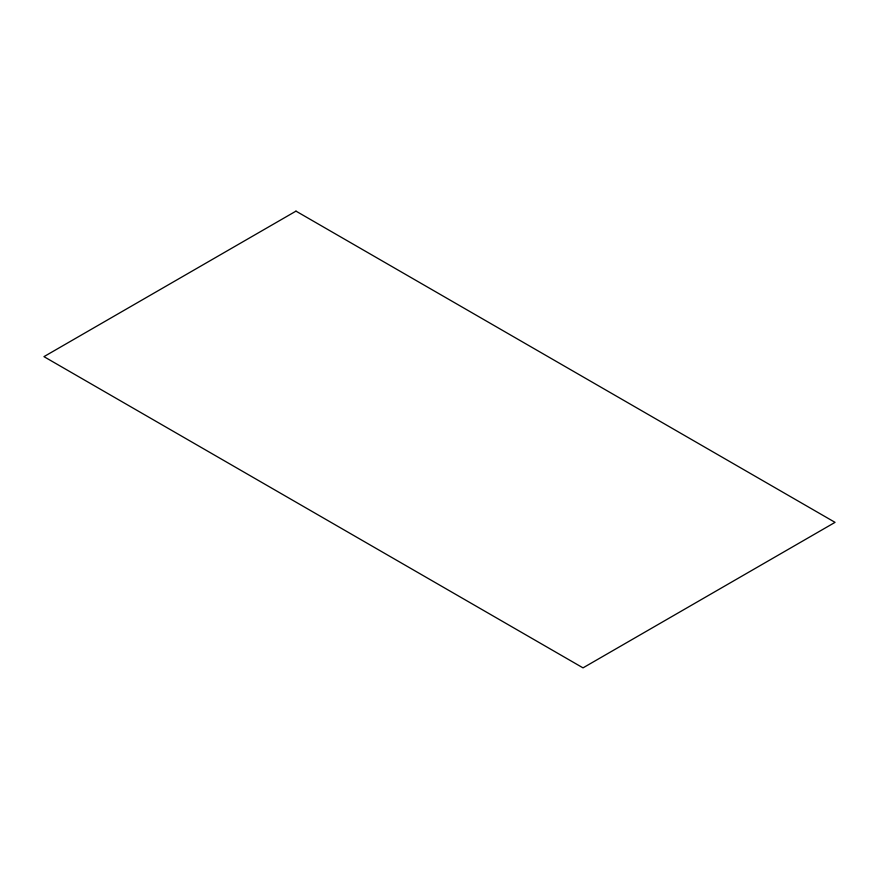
<?xml version="1.0" encoding="UTF-8"?>
<svg xmlns="http://www.w3.org/2000/svg" width="879" height="879" viewBox="0 0 879 879"><rect width="100%" height="100%" fill="white"/><g stroke="black" fill="none" stroke-linecap="round" stroke-linejoin="round"><path stroke-width="1.32" d="M295.981 211.136L43.95 356.643L583.019 667.864L835.05 522.357L295.981 211.136"/></g></svg>
